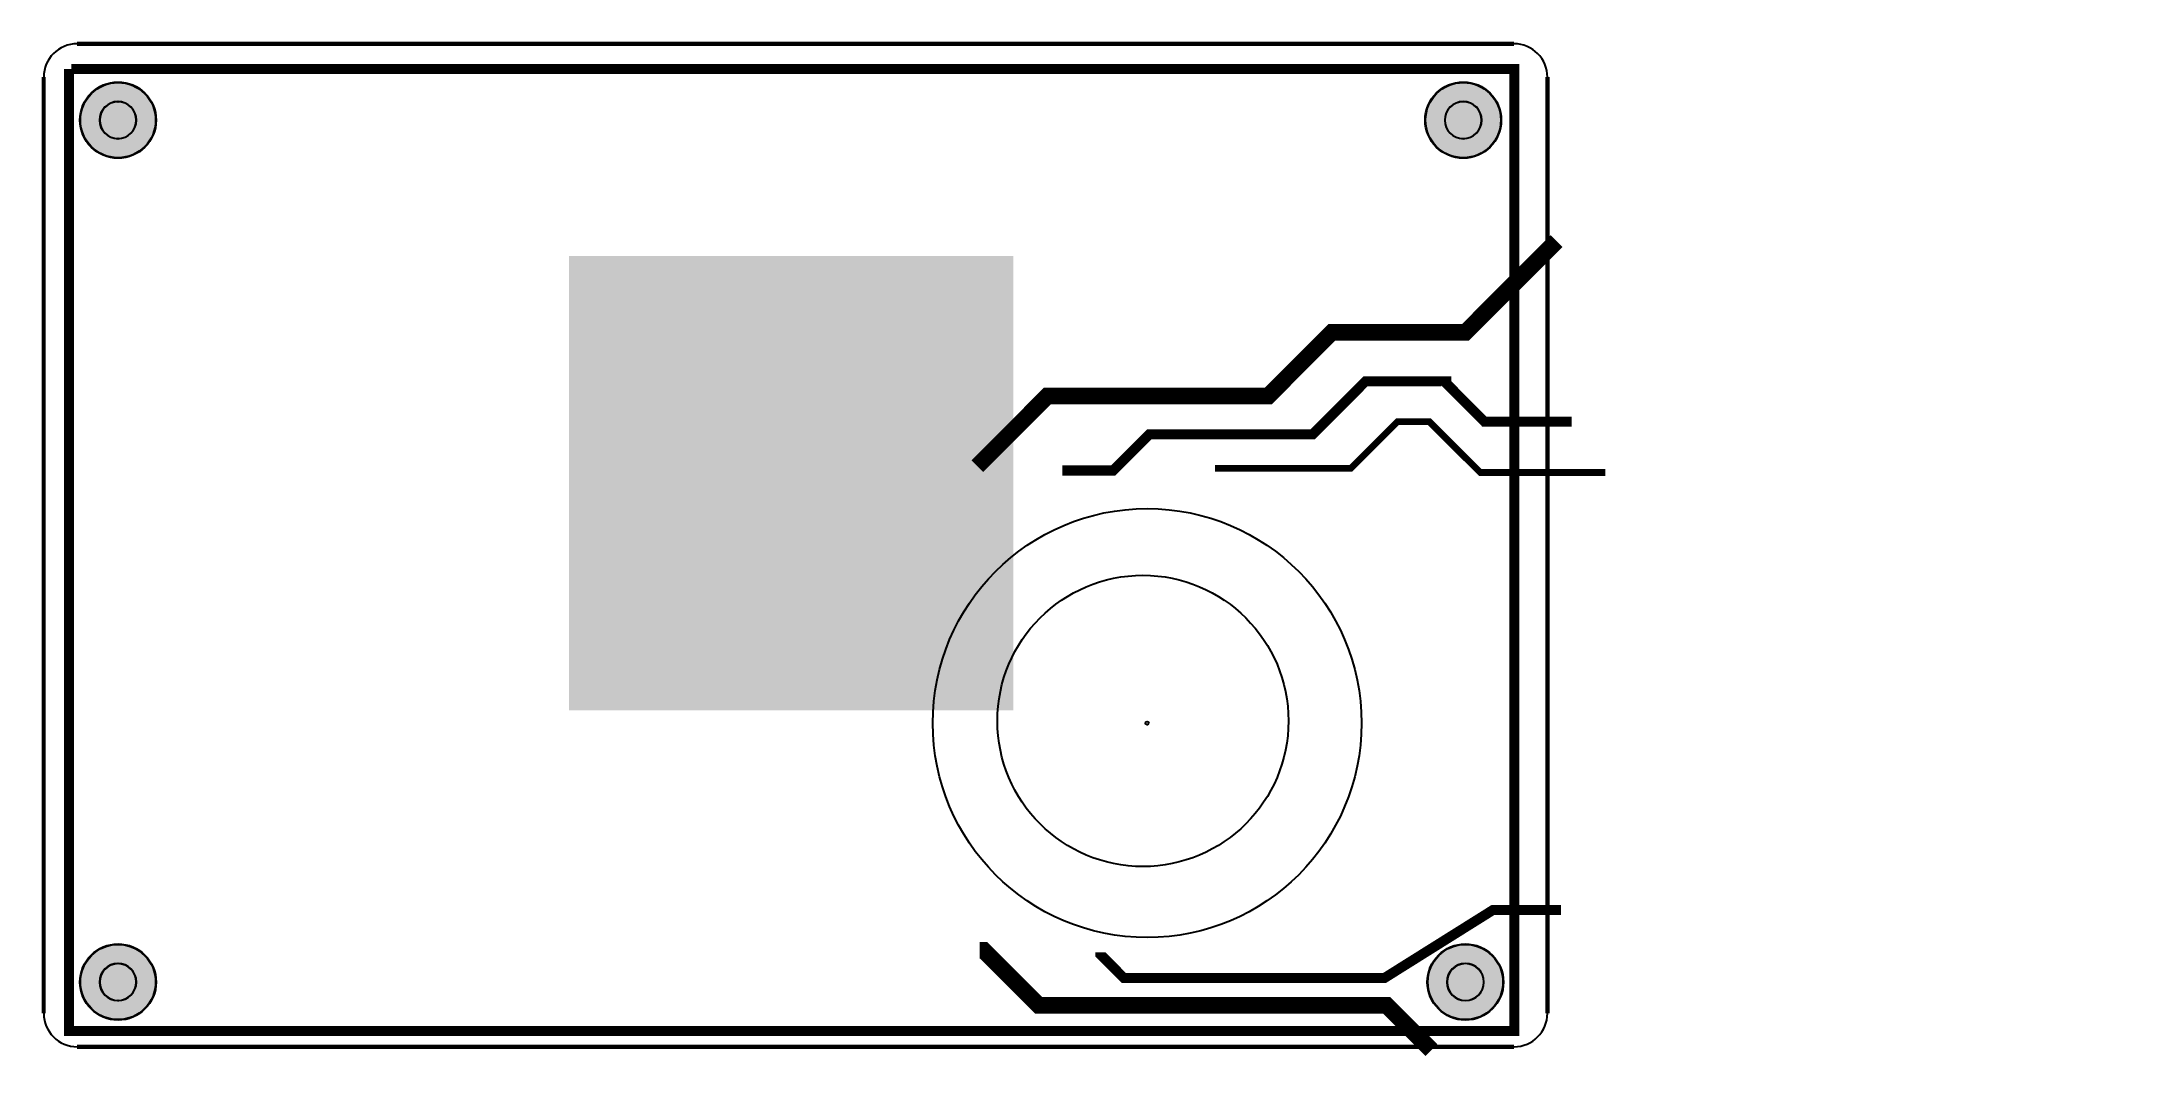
# Model space of a CAD drawing. Header units: millimetres. Extents: x 0 to 124, y -61 to 0.
import ezdxf

# ---------------------------------------------------------------- set-up
doc = ezdxf.new("R2010")
doc.units = ezdxf.units.MM
for name, color, linetype, true_color in [('BoardOutLine', 7, 'Continuous', 0xff00ff), ('BottomSolderMaskLayer', 7, 'Continuous', 0xaa00ff), ('Multi-Layer', 7, 'Continuous', 0xc0c0c0), ('TopLayer', 7, 'Continuous', 0xff0000), ('TopSilkLayer', 7, 'Continuous', 0xffcc00), ('TopSolderMaskLayer', 7, 'Continuous', 0x800080)]:
    doc.layers.add(name, color=color, linetype=linetype, true_color=true_color)

msp = doc.modelspace()

# ---------------------------------------------------------------- hatches: boundary and pattern name
at = {"layer": 'BottomSolderMaskLayer'}
for points in [[(2.17, -4.57, 1), (6.72, -4.57, 1)], [(82.69, -4.57, 1), (87.24, -4.57, 1)], [(31.43, -12.7), (58.04, -12.7), (58.04, -39.88), (31.43, -39.88), (31.43, -12.7)], [(2.17, -56.13, 1), (6.72, -56.13, 1)], [(82.81, -56.13, 1), (87.37, -56.13, 1)]]:
    msp.add_hatch(color=256, dxfattribs=at).paths.add_polyline_path(points)
at = {"layer": 'Multi-Layer'}
for points in [[(2.2, -4.57, 1), (6.69, -4.57, 1)], [(82.71, -4.57, 1), (87.21, -4.57, 1)], [(2.2, -56.13, 1), (6.69, -56.13, 1)], [(82.84, -56.13, 1), (87.34, -56.13, 1)]]:
    msp.add_hatch(color=256, dxfattribs=at).paths.add_polyline_path(points)
at = {"layer": 'TopSolderMaskLayer'}
for points in [[(2.17, -4.57, 1), (6.72, -4.57, 1)], [(82.69, -4.57, 1), (87.24, -4.57, 1)], [(2.17, -56.13, 1), (6.72, -56.13, 1)], [(82.81, -56.13, 1), (87.37, -56.13, 1)]]:
    msp.add_hatch(color=256, dxfattribs=at).paths.add_polyline_path(points)

# ---------------------------------------------------------------- linework, layer by layer
at = {"layer": 'BoardOutLine', "const_width": 0.254}
for points in [[(2, 0), (88, 0)], [(0, -58), (0, -2)], [(90, -2), (90, -58)], [(88, -60), (2, -60)]]:
    msp.add_lwpolyline(points, dxfattribs=at)
at = {"layer": 'BoardOutLine'}
for centre, start, end in [((2, -2), 90, 180), ((88, -2), 0, 90), ((2, -58), 180, 270), ((88, -58), 270, 0)]:
    msp.add_arc(centre, 2, start, end, dxfattribs=at)
at = {"layer": 'BottomSolderMaskLayer'}
for points in [[(4.44, -3.46), (4.45, -3.46)], [(84.96, -3.46), (84.96, -3.46)], [(4.44, -5.68), (4.45, -5.68)], [(84.96, -5.68), (84.96, -5.68)], [(4.44, -55.02), (4.45, -55.02)], [(85.09, -55.02), (85.09, -55.02)], [(4.44, -57.25), (4.45, -57.25)], [(85.09, -57.25), (85.09, -57.25)]]:
    msp.add_lwpolyline(points, close=True, dxfattribs=at)
for centre in [(4.45, -4.57), (84.96, -4.57), (4.45, -56.13), (85.09, -56.13)]:
    msp.add_circle(centre, 2.28, dxfattribs=at)
for centre, start, end in [((4.45, -4.57), 90, 270), ((4.44, -4.57), 270, 90), ((84.96, -4.57), 90, 270), ((84.96, -4.57), 270, 90), ((4.45, -56.13), 90, 270), ((4.44, -56.13), 270, 90), ((85.09, -56.13), 90, 270), ((85.09, -56.13), 270, 90)]:
    msp.add_arc(centre, 1.11, start, end, dxfattribs=at)
at = {"layer": 'Multi-Layer'}
for points in [[(4.44, -3.47), (4.45, -3.47)], [(84.96, -3.47), (84.96, -3.47)], [(4.44, -5.67), (4.45, -5.67)], [(84.96, -5.67), (84.96, -5.67)], [(4.44, -55.03), (4.45, -55.03)], [(85.09, -55.03), (85.09, -55.03)], [(4.44, -57.23), (4.45, -57.23)], [(85.09, -57.23), (85.09, -57.23)]]:
    msp.add_lwpolyline(points, close=True, dxfattribs=at)
for centre in [(4.45, -4.57), (84.96, -4.57), (4.45, -56.13), (85.09, -56.13)]:
    msp.add_circle(centre, 2.25, dxfattribs=at)
for centre, start, end in [((4.45, -4.57), 90, 270), ((4.44, -4.57), 270, 90), ((84.96, -4.57), 90, 270), ((84.96, -4.57), 270, 90), ((4.45, -56.13), 90, 270), ((4.44, -56.13), 270, 90), ((85.09, -56.13), 90, 270), ((85.09, -56.13), 270, 90)]:
    msp.add_arc(centre, 1.1, start, end, dxfattribs=at)
at = {"layer": 'TopLayer'}
for points, const_width in [([(55.88, -25.27), (60.07, -21.08), (73.28, -21.08), (77.09, -17.27), (85.09, -17.27), (90.55, -11.81)], 1), ([(60.96, -25.53), (64.01, -25.53), (66.17, -23.37), (75.95, -23.37), (79.12, -20.19), (83.95, -20.19), (83.95, -20.32), (86.23, -22.61), (91.44, -22.61)], 0.6), ([(70.1, -25.4), (78.23, -25.4), (81.03, -22.61), (82.93, -22.61), (85.98, -25.65), (93.47, -25.65)], 0.4), ([(63.25, -54.36), (63.25, -54.48), (64.64, -55.88), (80.26, -55.88), (86.74, -51.82), (90.81, -51.82)], 0.6), ([(56.01, -54.23), (56.26, -54.23), (59.56, -57.53), (80.39, -57.53), (83.06, -60.2)], 1)]:
    msp.add_lwpolyline(points, dxfattribs=dict(at, const_width=const_width))
at = {"layer": 'TopSilkLayer', "const_width": 0.6}
msp.add_lwpolyline([(1.65, -1.52), (88.01, -1.52), (88.01, -59.06), (1.52, -59.06), (1.52, -1.52)], dxfattribs=at)
at = {"layer": 'TopSilkLayer'}
msp.add_circle((66.04, -40.64), 12.83, dxfattribs=at)
at = {"layer": 'TopSolderMaskLayer'}
for points in [[(4.44, -3.46), (4.45, -3.46)], [(84.96, -3.46), (84.96, -3.46)], [(4.44, -5.68), (4.45, -5.68)], [(84.96, -5.68), (84.96, -5.68)], [(4.44, -55.02), (4.45, -55.02)], [(85.09, -55.02), (85.09, -55.02)], [(4.44, -57.25), (4.45, -57.25)], [(85.09, -57.25), (85.09, -57.25)]]:
    msp.add_lwpolyline(points, close=True, dxfattribs=at)
for centre, radius in [((4.45, -4.57), 2.28), ((84.96, -4.57), 2.28), ((65.79, -40.51), 8.71), ((66.04, -40.64), 0.1), ((4.45, -56.13), 2.28), ((85.09, -56.13), 2.28)]:
    msp.add_circle(centre, radius, dxfattribs=at)
for centre, start, end in [((4.45, -4.57), 90, 270), ((4.44, -4.57), 270, 90), ((84.96, -4.57), 90, 270), ((84.96, -4.57), 270, 90), ((4.45, -56.13), 90, 270), ((4.44, -56.13), 270, 90), ((85.09, -56.13), 90, 270), ((85.09, -56.13), 270, 90)]:
    msp.add_arc(centre, 1.11, start, end, dxfattribs=at)

doc.saveas('drawing.dxf')
